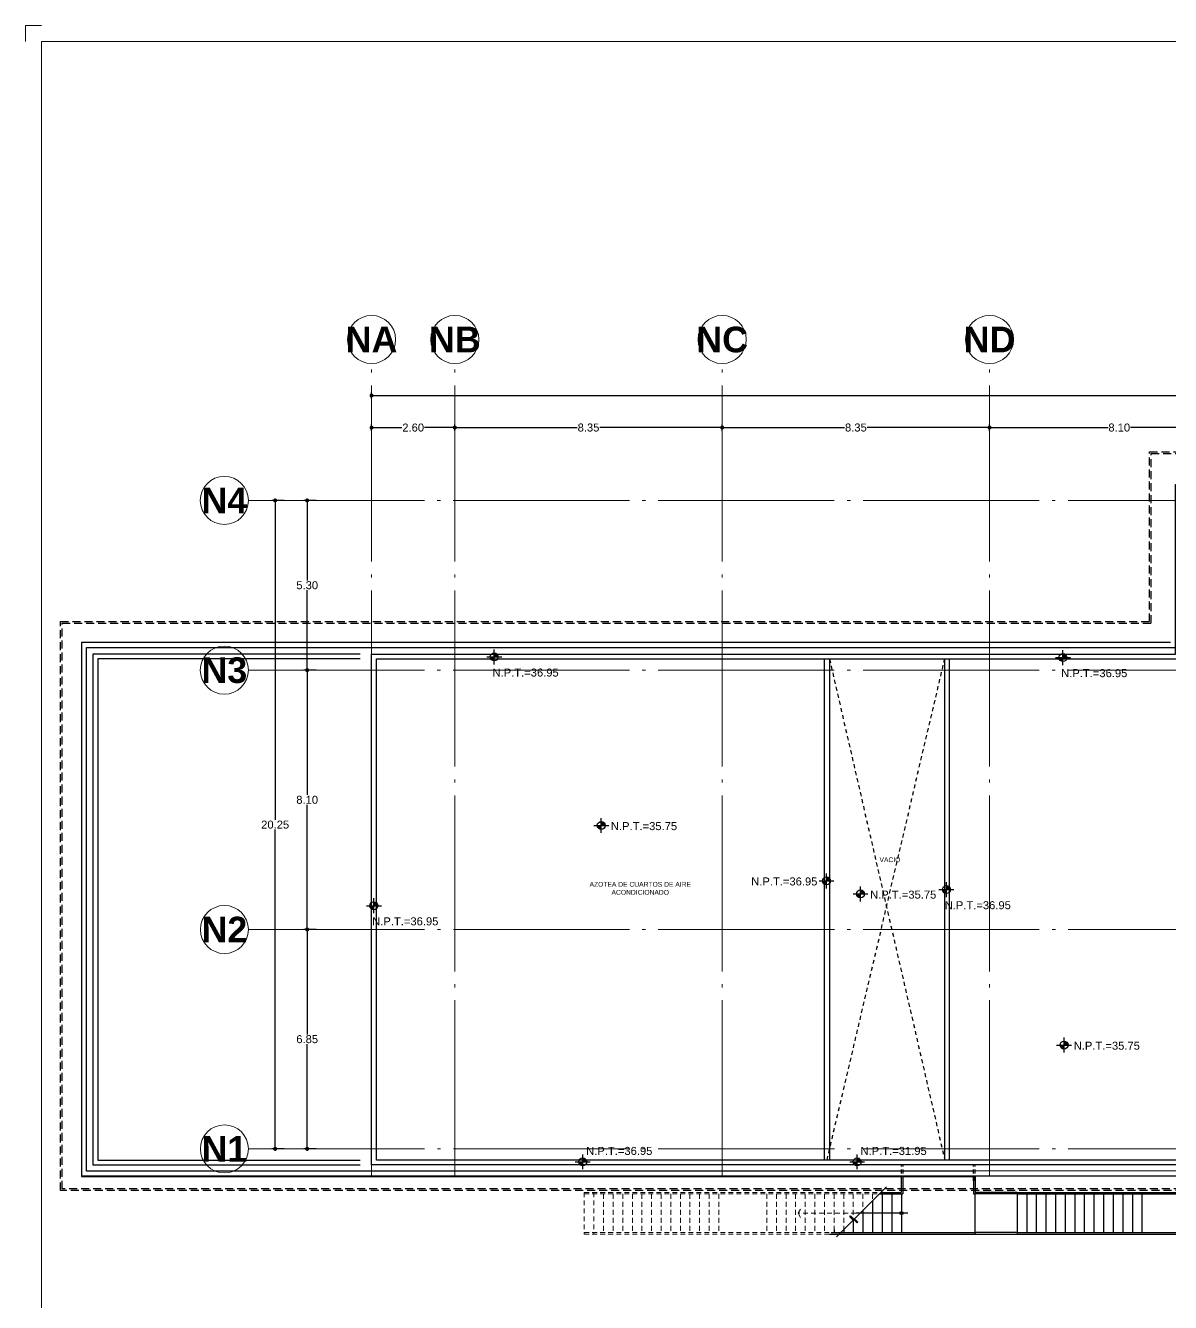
# Model space of a CAD drawing. Header units: metres. Extents: x -22 to 564, y 0 to 143.
# Drawn here: x 474.3 to 510.05, y 29.23 to 69.1 of the extents above; entities that cross this region are included whole.
import ezdxf
from ezdxf.enums import TextEntityAlignment as Align

# ---------------------------------------------------------------- set-up
doc = ezdxf.new("R2010")
doc.units = ezdxf.units.M
for name, pattern in [('A-01 CONJUNTO$0$A-04 PRIMER NIVEL$0$PRIMER NIVEL$0$HIDDEN2', [0.1875, 0.125, -0.0625]), ('EJES630', [6.3, 5.5, -0.4, 0, -0.4]), ('XREF AZ NEURO-ONCOLOGIA$0$CONTINU', [0]), ('XREF AZ NEURO-ONCOLOGIA$0$DASHED2', [0.375, 0.25, -0.125]), ('XREF AZ NEURO-ONCOLOGIA$0$HIDDE150', [0.24, 0.15, -0.09])]:
    doc.linetypes.add(name, pattern=pattern)
for name, color, linetype in [('AZOTEA', 3, 'Continuous'), ('COTAS EJES', 8, 'Continuous'), ('EJES BOLAS', 11, 'Continuous'), ('EJES TEXTOS', 3, 'Continuous'), ('ELEVADOR Y ESC', 8, 'Continuous'), ('NIVELES', 9, 'Continuous'), ('TEXTO', 7, 'Continuous'), ('XREF AZ NEURO-ONCOLOGIA$0$CANCELES', 1, 'Continuous'), ('XREF AZ NEURO-ONCOLOGIA$0$ELEVADOR Y ESC', 8, 'Continuous'), ('XREF AZ NEURO-ONCOLOGIA$0$LAMINA MULTIPERFORADA', 9, 'Continuous'), ('XREF AZ NEURO-ONCOLOGIA$0$MUROS', 3, 'Continuous'), ('XREF AZ NEURO-ONCOLOGIA$0$NOVIDESA', 11, 'Continuous'), ('XREF AZ NEURO-ONCOLOGIA$0$PROYECCIÓN', 252, 'XREF AZ NEURO-ONCOLOGIA$0$HIDDE150'), ('XREF AZ NEURO-ONCOLOGIA$0$SIMBOLO CORTE', 4, 'Continuous'), ('XREF AZ NEURO-ONCOLOGIA$0$ZONIFICACION', 11, 'Continuous')]:
    doc.layers.add(name, color=color, linetype=linetype)
for name, color, linetype, lineweight in [('EJES', 11, 'EJES630', 0), ('XREF AZ NEURO-ONCOLOGIA$0$MUROS DE TABLAROCA', 150, 'Continuous', 13), ('XREF PIE 1.100$0$G-ANNO-TTLB', 7, 'Continuous', 9)]:
    doc.layers.add(name, color=color, linetype=linetype, lineweight=lineweight)
doc.styles.add('100 LOCALES 25', font='arial.ttf', dxfattribs={"height": 0.25})
doc.styles.add('COTAS', font='arial.ttf')
doc.styles.add('EJES', font='arialbd.ttf', dxfattribs={"height": 0.8})
doc.styles.add('NIVELES', font='arial.ttf', dxfattribs={"height": 0.25})
doc.dimstyles.new('100 EJES', dxfattribs={"dimtxt": 0.25, "dimasz": 0.125, "dimexe": 0.1, "dimexo": 0.1, "dimgap": 0.025, "dimtad": 0, "dimtih": 1, "dimtoh": 1, "dimzin": 1, "dimdsep": 46, "dimtxsty": 'COTAS', "dimblk": 'DOT', "dimcen": 0.1, "dimclrd": 256, "dimclre": 256, "dimclrt": 7, "dimadec": 0, "dimazin": 1, "dimtfac": 1, "dimtofl": 0, "dimtmove": 2, "dimatfit": 3, "dimfxl": 1, "dimtolj": 1, "dimtzin": 1, "dimlwd": 25, "dimlwe": -1, "dimarcsym": 0})

# ---------------------------------------------------------------- blocks, each defined once
blk = doc.blocks.new('XREF PIE 1.100$0$ZUM-TB-XX-PP_PIE DE PLANO - ZUM_TB_PP_XX__PIE DE PLANO 90x60cm-1443826-PLANTA BAJA GENERAL')
at = {"layer": 'XREF PIE 1.100$0$G-ANNO-TTLB'}
for p, q in [((-0.4682, 0.6), (-0.4632, 0.6)), ((-0.4682, 0.595), (-0.4682, 0.6))]:
    blk.add_line(p, q, dxfattribs=at)
at = {"layer": 'XREF PIE 1.100$0$G-ANNO-TTLB', "lineweight": 20}
for p in [(0.3018, 0.595), (-0.4632, 0.005)]:
    blk.add_line(p, (-0.4632, 0.595), dxfattribs=at)
blk = doc.blocks.new('EJE')
at = {"linetype": 'Continuous', "lineweight": 5}
blk.add_circle((0, 0), 0.75, dxfattribs=at)
at = {"layer": 'EJES TEXTOS', "style": 'EJES'}
blk.add_attdef('EJE', text='', height=0.8, dxfattribs=at).set_placement((0, 0), align=Align.MIDDLE_CENTER)
blk = doc.blocks.new('_DOT')
at = {"color": 0, "linetype": 'ByBlock', "lineweight": -2}
blk.add_line((-0.5, 0), (-1, 0), dxfattribs=at)
at = {"color": 0, "linetype": 'ByBlock', "lineweight": -2, "const_width": 0.5}
blk.add_lwpolyline([(-0.25, 0, 1), (0.25, 0, 1)], format="xyb", close=True, dxfattribs=at)
blk = doc.blocks.new('*D129')
at = {"layer": 'COTAS EJES', "transparency": 16777216}
for p, q in [((496.055, 56.451), (496.055, 56.648)), ((504.405, 56.451), (504.405, 56.648))]:
    blk.add_line(p, q, dxfattribs=at)
at = {"layer": 'COTAS EJES', "lineweight": 25, "transparency": 16777216}
for p, q in [((496.18, 56.548), (499.879, 56.548)), ((504.28, 56.548), (500.58, 56.548))]:
    blk.add_line(p, q, dxfattribs=at)
at = {"layer": 'COTAS EJES', "lineweight": 25, "transparency": 16777216, "xscale": 0.125, "yscale": 0.125, "zscale": 0.125, "rotation": 180}
blk.add_blockref('_DOT', (496.055, 56.548), dxfattribs=at)
at = {"layer": 'COTAS EJES', "lineweight": 25, "transparency": 16777216, "xscale": 0.125, "yscale": 0.125, "zscale": 0.125}
blk.add_blockref('_DOT', (504.405, 56.548), dxfattribs=at)
at = {"layer": 'COTAS EJES', "color": 7, "transparency": 16777216, "insert": (500.23, 56.548), "char_height": 0.25, "attachment_point": 5, "style": 'COTAS'}
blk.add_mtext('\\A1;8.35', dxfattribs=at)
blk = doc.blocks.new('*D130')
at = {"layer": 'COTAS EJES', "transparency": 16777216}
for p, q in [((504.405, 56.451), (504.405, 56.648)), ((512.505, 56.451), (512.505, 56.648))]:
    blk.add_line(p, q, dxfattribs=at)
at = {"layer": 'COTAS EJES', "lineweight": 25, "transparency": 16777216}
for p, q in [((504.53, 56.548), (508.105, 56.548)), ((512.38, 56.548), (508.804, 56.548))]:
    blk.add_line(p, q, dxfattribs=at)
at = {"layer": 'COTAS EJES', "lineweight": 25, "transparency": 16777216, "xscale": 0.125, "yscale": 0.125, "zscale": 0.125, "rotation": 180}
blk.add_blockref('_DOT', (504.405, 56.548), dxfattribs=at)
at = {"layer": 'COTAS EJES', "lineweight": 25, "transparency": 16777216, "xscale": 0.125, "yscale": 0.125, "zscale": 0.125}
blk.add_blockref('_DOT', (512.505, 56.548), dxfattribs=at)
at = {"layer": 'COTAS EJES', "color": 7, "transparency": 16777216, "insert": (508.455, 56.548), "char_height": 0.25, "attachment_point": 5, "style": 'COTAS'}
blk.add_mtext('\\A1;8.10', dxfattribs=at)
blk = doc.blocks.new('*D133')
at = {"layer": 'COTAS EJES', "transparency": 16777216}
for p, q in [((487.705, 56.451), (487.705, 56.648)), ((496.055, 56.451), (496.055, 56.648))]:
    blk.add_line(p, q, dxfattribs=at)
at = {"layer": 'COTAS EJES', "lineweight": 25, "transparency": 16777216}
for p, q in [((487.83, 56.548), (491.529, 56.548)), ((495.93, 56.548), (492.23, 56.548))]:
    blk.add_line(p, q, dxfattribs=at)
at = {"layer": 'COTAS EJES', "lineweight": 25, "transparency": 16777216, "xscale": 0.125, "yscale": 0.125, "zscale": 0.125, "rotation": 180}
blk.add_blockref('_DOT', (487.705, 56.548), dxfattribs=at)
at = {"layer": 'COTAS EJES', "lineweight": 25, "transparency": 16777216, "xscale": 0.125, "yscale": 0.125, "zscale": 0.125}
blk.add_blockref('_DOT', (496.055, 56.548), dxfattribs=at)
at = {"layer": 'COTAS EJES', "color": 7, "transparency": 16777216, "insert": (491.88, 56.548), "char_height": 0.25, "attachment_point": 5, "style": 'COTAS'}
blk.add_mtext('\\A1;8.35', dxfattribs=at)
blk = doc.blocks.new('*D136')
at = {"layer": 'COTAS EJES', "transparency": 16777216}
for p, q in [((485.104, 56.449), (485.104, 56.646)), ((487.705, 56.449), (487.705, 56.646))]:
    blk.add_line(p, q, dxfattribs=at)
at = {"layer": 'COTAS EJES', "lineweight": 25, "transparency": 16777216}
for p, q in [((485.229, 56.546), (486.053, 56.546)), ((487.58, 56.546), (486.756, 56.546))]:
    blk.add_line(p, q, dxfattribs=at)
at = {"layer": 'COTAS EJES', "lineweight": 25, "transparency": 16777216, "xscale": 0.125, "yscale": 0.125, "zscale": 0.125, "rotation": 180}
blk.add_blockref('_DOT', (485.104, 56.546), dxfattribs=at)
at = {"layer": 'COTAS EJES', "lineweight": 25, "transparency": 16777216, "xscale": 0.125, "yscale": 0.125, "zscale": 0.125}
blk.add_blockref('_DOT', (487.705, 56.546), dxfattribs=at)
at = {"layer": 'COTAS EJES', "color": 7, "transparency": 16777216, "insert": (486.404, 56.546), "char_height": 0.25, "attachment_point": 5, "style": 'COTAS'}
blk.add_mtext('\\A1;2.60', dxfattribs=at)
blk = doc.blocks.new('*D137')
at = {"layer": 'COTAS EJES', "transparency": 16777216}
for p, q in [((485.104, 57.451), (485.104, 57.648)), ((537.825, 57.417), (537.825, 57.648))]:
    blk.add_line(p, q, dxfattribs=at)
at = {"layer": 'COTAS EJES', "lineweight": 25, "transparency": 16777216}
for p, q in [((485.229, 57.548), (511.019, 57.548)), ((537.7, 57.548), (511.91, 57.548))]:
    blk.add_line(p, q, dxfattribs=at)
at = {"layer": 'COTAS EJES', "lineweight": 25, "transparency": 16777216, "xscale": 0.125, "yscale": 0.125, "zscale": 0.125, "rotation": 180}
blk.add_blockref('_DOT', (485.104, 57.548), dxfattribs=at)
at = {"layer": 'COTAS EJES', "lineweight": 25, "transparency": 16777216, "xscale": 0.125, "yscale": 0.125, "zscale": 0.125}
blk.add_blockref('_DOT', (537.825, 57.548), dxfattribs=at)
at = {"layer": 'COTAS EJES', "color": 7, "transparency": 16777216, "insert": (511.465, 57.548), "char_height": 0.25, "attachment_point": 5, "style": 'COTAS'}
blk.add_mtext('\\A1;52.72', dxfattribs=at)
blk = doc.blocks.new('*D125')
at = {"layer": 'COTAS EJES', "transparency": 16777216}
for p, q in [((483.376, 54.273), (482.994, 54.273)), ((483.376, 48.973), (482.994, 48.973))]:
    blk.add_line(p, q, dxfattribs=at)
at = {"layer": 'COTAS EJES', "lineweight": 25, "transparency": 16777216}
for p, q in [((483.094, 54.148), (483.094, 51.776)), ((483.094, 49.098), (483.094, 51.47))]:
    blk.add_line(p, q, dxfattribs=at)
at = {"layer": 'COTAS EJES', "lineweight": 25, "transparency": 16777216, "xscale": 0.125, "yscale": 0.125, "zscale": 0.125}
for p, rotation in [((483.094, 54.273), 90), ((483.094, 48.973), 270)]:
    blk.add_blockref('_DOT', p, dxfattribs=dict(at, rotation=rotation))
at = {"layer": 'COTAS EJES', "color": 7, "transparency": 16777216, "insert": (483.094, 51.623), "char_height": 0.25, "attachment_point": 5, "style": 'COTAS'}
blk.add_mtext('\\A1;5.30', dxfattribs=at)
blk = doc.blocks.new('*D126')
at = {"layer": 'COTAS EJES', "transparency": 16777216}
for p, q in [((483.36, 48.973), (482.994, 48.973)), ((483.376, 40.873), (482.994, 40.873))]:
    blk.add_line(p, q, dxfattribs=at)
at = {"layer": 'COTAS EJES', "lineweight": 25, "transparency": 16777216}
for p, q in [((483.094, 48.848), (483.094, 45.075)), ((483.094, 40.998), (483.094, 44.77))]:
    blk.add_line(p, q, dxfattribs=at)
at = {"layer": 'COTAS EJES', "lineweight": 25, "transparency": 16777216, "xscale": 0.125, "yscale": 0.125, "zscale": 0.125}
for p, rotation in [((483.094, 48.973), 90), ((483.094, 40.873), 270)]:
    blk.add_blockref('_DOT', p, dxfattribs=dict(at, rotation=rotation))
at = {"layer": 'COTAS EJES', "color": 7, "transparency": 16777216, "insert": (483.094, 44.923), "char_height": 0.25, "attachment_point": 5, "style": 'COTAS'}
blk.add_mtext('\\A1;8.10', dxfattribs=at)
blk = doc.blocks.new('*D127')
at = {"layer": 'COTAS EJES', "transparency": 16777216}
for p, q in [((483.376, 40.873), (482.994, 40.873)), ((483.376, 34.023), (482.994, 34.023))]:
    blk.add_line(p, q, dxfattribs=at)
at = {"layer": 'COTAS EJES', "lineweight": 25, "transparency": 16777216}
for p, q in [((483.094, 40.748), (483.094, 37.6)), ((483.094, 34.148), (483.094, 37.295))]:
    blk.add_line(p, q, dxfattribs=at)
at = {"layer": 'COTAS EJES', "lineweight": 25, "transparency": 16777216, "xscale": 0.125, "yscale": 0.125, "zscale": 0.125}
for p, rotation in [((483.094, 40.873), 90), ((483.094, 34.023), 270)]:
    blk.add_blockref('_DOT', p, dxfattribs=dict(at, rotation=rotation))
at = {"layer": 'COTAS EJES', "color": 7, "transparency": 16777216, "insert": (483.094, 37.448), "char_height": 0.25, "attachment_point": 5, "style": 'COTAS'}
blk.add_mtext('\\A1;6.85', dxfattribs=at)
blk = doc.blocks.new('*D128')
at = {"layer": 'COTAS EJES', "transparency": 16777216}
for p, q in [((482.376, 54.273), (481.994, 54.273)), ((482.376, 34.023), (481.994, 34.023))]:
    blk.add_line(p, q, dxfattribs=at)
at = {"layer": 'COTAS EJES', "lineweight": 25, "transparency": 16777216}
for p, q in [((482.094, 54.148), (482.094, 44.3)), ((482.094, 34.148), (482.094, 43.995))]:
    blk.add_line(p, q, dxfattribs=at)
at = {"layer": 'COTAS EJES', "lineweight": 25, "transparency": 16777216, "xscale": 0.125, "yscale": 0.125, "zscale": 0.125}
for p, rotation in [((482.094, 54.273), 90), ((482.094, 34.023), 270)]:
    blk.add_blockref('_DOT', p, dxfattribs=dict(at, rotation=rotation))
at = {"layer": 'COTAS EJES', "color": 7, "transparency": 16777216, "insert": (482.094, 44.148), "char_height": 0.25, "attachment_point": 5, "style": 'COTAS'}
blk.add_mtext('\\A1;20.25', dxfattribs=at)
blk = doc.blocks.new('XREF AZ NEURO-ONCOLOGIA$0$A$C1a09e307')
at = {"layer": 'XREF AZ NEURO-ONCOLOGIA$0$ELEVADOR Y ESC'}
for p, q in [((-23.61, 12.595, 0), (-23.61, 8.05, 0)), ((-23.56, 12.545, 0), (-23.56, 8.05, 0)), ((-23.47, 12.455, 0), (-23.56, 12.455, 0)), ((-23.47, 12.155, 0), (-23.56, 12.155, 0)), ((-23.125, 11.855, 0), (-23.56, 11.855, 0)), ((-22.96, 10.156, 0), (-22.96, 11.77, 0)), ((-22.87, 11.555, 0), (-23.56, 11.555, 0)), ((-22.565, 11.25, 0), (-23.56, 11.25, 0)), ((-22.36, 10.95, 0), (-23.56, 10.95, 0)), ((-22.36, 11.045, 0), (-22.36, 10.308, 0)), ((-22.31, 10.995, 0), (-22.31, 10.358, 0)), ((-22.36, 10.65, 0), (-23.56, 10.65, 0)), ((-22.36, 10.35, 0), (-23.56, 10.35, 0)), ((-21.81, 10.308, 0), (-22.36, 10.308, 0)), ((-21.81, 10.358, 0), (-22.31, 10.358, 0)), ((-23.56, 8.05, 0), (-23.61, 8.05, 0)), ((-21.81, 8.1, 0), (-22.36, 8.1, 0)), ((-22.36, 8.1, 0), (-22.36, 8.05, 0)), ((-21.81, 8.05, 0), (-22.36, 8.05, 0))]:
    blk.add_line(p, q, dxfattribs=at)
blk.add_circle((-22.96, 10.35, 0), 0.0484, dxfattribs=at)
at = {"layer": 'XREF AZ NEURO-ONCOLOGIA$0$PROYECCIÓN', "color": 8, "lineweight": 0}
for p, q in [((-23.61, 20.255, 0), (-23.61, 12.595, 0)), ((-22.31, 20.255, 0), (-23.61, 20.255, 0)), ((-22.31, 19.955, 0), (-23.61, 19.955, 0)), ((-23.56, 20.255, 0), (-23.56, 12.545, 0)), ((-22.36, 20.255, 0), (-22.36, 11.045, 0)), ((-22.31, 20.255, 0), (-22.31, 10.995, 0)), ((-22.36, 19.655, 0), (-23.56, 19.655, 0)), ((-22.36, 19.355, 0), (-23.56, 19.355, 0)), ((-22.36, 19.055, 0), (-23.56, 19.055, 0)), ((-22.36, 18.755, 0), (-23.56, 18.755, 0)), ((-22.36, 18.455, 0), (-23.56, 18.455, 0)), ((-22.36, 18.155, 0), (-23.56, 18.155, 0)), ((-22.36, 17.855, 0), (-23.56, 17.855, 0)), ((-22.36, 17.555, 0), (-23.56, 17.555, 0)), ((-22.36, 17.255, 0), (-23.56, 17.255, 0)), ((-22.36, 16.955, 0), (-23.56, 16.955, 0)), ((-22.36, 16.655, 0), (-23.56, 16.655, 0)), ((-22.36, 16.355, 0), (-23.56, 16.355, 0)), ((-22.36, 16.055, 0), (-23.56, 16.055, 0)), ((-22.36, 14.555, 0), (-23.56, 14.555, 0)), ((-22.36, 14.255, 0), (-23.56, 14.255, 0)), ((-22.36, 13.955, 0), (-23.56, 13.955, 0)), ((-22.36, 13.655, 0), (-23.56, 13.655, 0)), ((-22.96, 13.579, 0), (-23.176, 13.454, 0)), ((-22.96, 11.77, 0), (-22.96, 13.579, 0)), ((-22.96, 13.579, 0), (-22.744, 13.454, 0)), ((-22.36, 13.355, 0), (-23.56, 13.355, 0)), ((-22.36, 13.055, 0), (-23.556, 13.055, 0)), ((-22.36, 12.755, 0), (-23.56, 12.755, 0)), ((-22.36, 12.455, 0), (-23.47, 12.455, 0)), ((-22.36, 12.155, 0), (-23.47, 12.155, 0)), ((-22.36, 11.855, 0), (-23.125, 11.855, 0)), ((-22.36, 11.555, 0), (-22.87, 11.555, 0)), ((-22.36, 11.25, 0), (-22.565, 11.25, 0))]:
    blk.add_line(p, q, dxfattribs=at)
at = {"layer": 'XREF AZ NEURO-ONCOLOGIA$0$SIMBOLO CORTE', "color": 8, "elevation": 0}
blk.add_lwpolyline([(-23.695, 12.38), (-23.175, 11.86), (-23.069, 11.966), (-23.047, 11.945), (-23.259, 11.733), (-23.238, 11.711), (-23.132, 11.818), (-22.132, 10.817)], dxfattribs=at)
blk = doc.blocks.new('XREF AZ NEURO-ONCOLOGIA$0$A$C55e99183')
at = {"layer": 'XREF AZ NEURO-ONCOLOGIA$0$ELEVADOR Y ESC'}
for p, q in [((-23.61, 8.05, 0), (-23.61, 6.74, 0)), ((-23.56, 6.74, 0), (-23.56, 8.05, 0)), ((-23.56, 8.05, 0), (-22.36, 8.05, 0)), ((-22.36, 6.74, 0), (-22.36, 8.05, 0)), ((-22.31, 6.74, 0), (-22.31, 8.05, 0)), ((-23.61, 6.74, 0), (-23.61, -4.41, 0)), ((-22.31, 6.74, 0), (-23.61, 6.74, 0)), ((-23.56, 6.74, 0), (-23.56, -4.41, 0)), ((-22.36, 6.44, 0), (-23.56, 6.44, 0)), ((-22.36, 6.74, 0), (-22.36, -2.56, 0)), ((-22.31, 6.74, 0), (-22.31, -2.51, 0)), ((-22.36, 6.14, 0), (-23.56, 6.14, 0)), ((-22.36, 5.84, 0), (-23.56, 5.84, 0)), ((-22.36, 5.54, 0), (-23.56, 5.54, 0)), ((-22.36, 5.24, 0), (-23.56, 5.24, 0)), ((-22.36, 4.94, 0), (-23.56, 4.94, 0)), ((-22.36, 4.64, 0), (-23.56, 4.64, 0)), ((-22.36, 4.34, 0), (-23.56, 4.34, 0)), ((-22.36, 4.04, 0), (-23.56, 4.04, 0)), ((-22.36, 3.74, 0), (-23.56, 3.74, 0)), ((-22.36, 3.44, 0), (-23.56, 3.44, 0)), ((-22.36, 3.14, 0), (-23.56, 3.14, 0)), ((-22.36, 2.84, 0), (-23.56, 2.84, 0)), ((-22.36, 1.34, 0), (-23.56, 1.34, 0)), ((-22.36, 1.04, 0), (-23.56, 1.04, 0)), ((-22.36, 0.74, 0), (-23.56, 0.74, 0)), ((-22.36, 0.44, 0), (-23.56, 0.44, 0)), ((-22.935, 0.669, 0), (-23.151, 0.544, 0)), ((-22.935, -2.754, 0), (-22.935, 0.669, 0)), ((-22.935, 0.669, 0), (-22.719, 0.544, 0)), ((-22.36, 0.14, 0), (-23.56, 0.14, 0)), ((-22.36, -0.16, 0), (-23.56, -0.16, 0)), ((-22.36, -0.46, 0), (-23.56, -0.46, 0)), ((-22.36, -0.76, 0), (-23.56, -0.76, 0)), ((-22.36, -1.06, 0), (-23.56, -1.06, 0)), ((-22.36, -1.36, 0), (-23.56, -1.36, 0)), ((-22.36, -1.66, 0), (-23.56, -1.66, 0)), ((-22.36, -1.96, 0), (-23.56, -1.96, 0)), ((-22.36, -2.26, 0), (-23.56, -2.26, 0)), ((-22.31, -2.56, 0), (-23.56, -2.56, 0)), ((-21.807, -2.51, 0), (-22.31, -2.51, 0)), ((-21.807, -2.56, 0), (-22.31, -2.56, 0)), ((-21.81, -4.36, 0), (-22.36, -4.36, 0)), ((-22.36, -4.36, 0), (-22.36, -4.41, 0)), ((-23.56, -4.41, 0), (-23.61, -4.41, 0)), ((-22.36, -4.41, 0), (-23.56, -4.41, 0)), ((-21.81, -4.41, 0), (-22.36, -4.41, 0))]:
    blk.add_line(p, q, dxfattribs=at)
blk.add_circle((-22.935, -2.56, 0), 0.0484, dxfattribs=at)
at = {"layer": 'XREF AZ NEURO-ONCOLOGIA$0$MUROS DE TABLAROCA'}
blk.add_blockref('XREF AZ NEURO-ONCOLOGIA$0$A$C1a09e307', (0, 0), dxfattribs=at)
blk = doc.blocks.new('XREF AZ NEURO-ONCOLOGIA$0$A$C8dccb668')
at = {"layer": 'XREF AZ NEURO-ONCOLOGIA$0$ELEVADOR Y ESC', "linetype": 'XREF AZ NEURO-ONCOLOGIA$0$CONTINU'}
for p, q in [((-23.61, -6.34, 0), (-23.61, -4.41, 0)), ((-23.56, -6.34, 0), (-23.56, -4.41, 0)), ((-22.36, -6.34, 0), (-22.36, -4.41, 0)), ((-22.31, -6.34, 0), (-22.31, -4.41, 0)), ((-23.61, -6.34, 0), (-23.61, -17.49, 0)), ((-23.61, -6.34, 0), (-23.56, -6.34, 0)), ((-22.31, -6.34, 0), (-23.56, -6.34, 0)), ((-23.56, -6.34, 0), (-23.56, -17.49, 0)), ((-22.36, -6.34, 0), (-22.36, -15.64, 0)), ((-22.31, -6.34, 0), (-22.31, -15.59, 0)), ((-22.36, -6.64, 0), (-23.56, -6.64, 0)), ((-22.36, -6.94, 0), (-23.56, -6.94, 0)), ((-22.36, -7.24, 0), (-23.56, -7.24, 0)), ((-22.36, -7.54, 0), (-23.56, -7.54, 0)), ((-22.36, -7.84, 0), (-23.56, -7.84, 0)), ((-22.36, -8.14, 0), (-23.56, -8.14, 0)), ((-22.36, -8.44, 0), (-23.56, -8.44, 0)), ((-22.36, -8.74, 0), (-23.56, -8.74, 0)), ((-22.36, -9.04, 0), (-23.56, -9.04, 0)), ((-22.36, -9.34, 0), (-23.56, -9.34, 0)), ((-22.36, -9.64, 0), (-23.56, -9.64, 0)), ((-22.36, -9.94, 0), (-23.56, -9.94, 0)), ((-22.36, -10.24, 0), (-23.56, -10.24, 0)), ((-22.36, -11.74, 0), (-23.56, -11.74, 0)), ((-22.36, -12.04, 0), (-23.56, -12.04, 0)), ((-22.36, -12.34, 0), (-23.56, -12.34, 0)), ((-22.36, -12.64, 0), (-23.56, -12.64, 0)), ((-22.935, -12.411, 0), (-23.151, -12.536, 0)), ((-22.935, -15.834, 0), (-22.935, -12.411, 0)), ((-22.935, -12.411, 0), (-22.719, -12.536, 0)), ((-22.36, -12.94, 0), (-23.56, -12.94, 0)), ((-22.36, -13.24, 0), (-23.56, -13.24, 0)), ((-22.36, -13.54, 0), (-23.56, -13.54, 0)), ((-22.36, -13.84, 0), (-23.56, -13.84, 0)), ((-22.36, -14.14, 0), (-23.56, -14.14, 0)), ((-22.36, -14.44, 0), (-23.56, -14.44, 0)), ((-22.36, -14.74, 0), (-23.56, -14.74, 0)), ((-22.36, -15.04, 0), (-23.56, -15.04, 0)), ((-22.36, -15.34, 0), (-23.56, -15.34, 0)), ((-22.31, -15.64, 0), (-23.56, -15.64, 0)), ((-22.31, -15.59, 0), (-21.81, -15.59, 0)), ((-22.31, -15.64, 0), (-21.81, -15.64, 0)), ((-23.56, -17.49, 0), (-23.61, -17.49, 0)), ((-21.81, -17.44, 0), (-22.36, -17.44, 0)), ((-22.36, -17.44, 0), (-22.36, -17.49, 0)), ((-21.81, -17.49, 0), (-22.36, -17.49, 0))]:
    blk.add_line(p, q, dxfattribs=at)
blk.add_circle((-22.935, -15.64, 0), 0.0484, dxfattribs=at)
at = {"layer": 'XREF AZ NEURO-ONCOLOGIA$0$CANCELES'}
blk.add_blockref('XREF AZ NEURO-ONCOLOGIA$0$A$C55e99183', (0, 0), dxfattribs=at)
blk = doc.blocks.new('XREF AZ NEURO-ONCOLOGIA$0$A$C8d23dc27')
at = {"layer": 'XREF AZ NEURO-ONCOLOGIA$0$ELEVADOR Y ESC'}
for p, q in [((-23.77, 8.91, 0), (-23.77, 9.19, 0)), ((-23.72, 8.91, 0), (-23.72, 9.19, 0)), ((-22.52, 8.91, 0), (-22.52, 9.19, 0)), ((-22.47, 8.91, 0), (-22.47, 9.19, 0))]:
    blk.add_line(p, q, dxfattribs=at)
at = {"layer": 'XREF AZ NEURO-ONCOLOGIA$0$ELEVADOR Y ESC', "linetype": 'XREF AZ NEURO-ONCOLOGIA$0$CONTINU'}
for p, q in [((-23.77, 8.91, 0), (-23.77, 1.36, 0)), ((-23.72, 8.91, 0), (-23.77, 8.91, 0)), ((-23.72, 8.91, 0), (-23.72, 1.36, 0)), ((-22.52, 8.91, 0), (-23.72, 8.91, 0)), ((-22.52, 8.91, 0), (-22.52, 2.61, 0)), ((-22.52, 8.91, 0), (-22.47, 8.91, 0)), ((-22.47, 8.91, 0), (-22.47, 2.66, 0)), ((-22.52, 8.61, 0), (-23.72, 8.61, 0)), ((-22.52, 8.31, 0), (-23.72, 8.31, 0)), ((-22.52, 8.01, 0), (-23.72, 8.01, 0)), ((-22.52, 7.71, 0), (-23.72, 7.71, 0)), ((-22.52, 7.41, 0), (-23.72, 7.41, 0)), ((-22.52, 7.11, 0), (-23.72, 7.11, 0)), ((-22.52, 6.81, 0), (-23.72, 6.81, 0)), ((-22.52, 6.51, 0), (-23.72, 6.51, 0)), ((-22.52, 6.21, 0), (-23.72, 6.21, 0)), ((-22.52, 5.91, 0), (-23.72, 5.91, 0)), ((-22.52, 5.61, 0), (-23.72, 5.61, 0)), ((-23.12, 5.839, 0), (-23.336, 5.714, 0)), ((-23.12, 2.416, 0), (-23.12, 5.839, 0)), ((-23.12, 5.839, 0), (-22.904, 5.714, 0)), ((-22.52, 5.31, 0), (-23.72, 5.31, 0)), ((-22.52, 5.01, 0), (-23.72, 5.01, 0)), ((-22.52, 4.71, 0), (-23.72, 4.71, 0)), ((-22.52, 4.41, 0), (-23.72, 4.41, 0)), ((-22.52, 4.11, 0), (-23.72, 4.11, 0)), ((-22.52, 3.81, 0), (-23.72, 3.81, 0)), ((-22.52, 3.51, 0), (-23.72, 3.51, 0)), ((-22.52, 3.21, 0), (-23.72, 3.21, 0)), ((-22.52, 2.91, 0), (-23.72, 2.91, 0)), ((-22.52, 2.61, 0), (-23.72, 2.61, 0)), ((-22.52, 2.61, 0), (-21.97, 2.61, 0)), ((-22.47, 2.66, 0), (-21.97, 2.66, 0)), ((-21.97, 1.36, 0), (-23.77, 1.36, 0)), ((-21.97, 1.41, 0), (-23.72, 1.41, 0))]:
    blk.add_line(p, q, dxfattribs=at)
blk.add_circle((-23.12, 2.61, 0), 0.0484, dxfattribs=at)
at = {"layer": 'XREF AZ NEURO-ONCOLOGIA$0$MUROS DE TABLAROCA'}
blk.add_blockref('XREF AZ NEURO-ONCOLOGIA$0$A$C8dccb668', (-0.16, 26.68, 0), dxfattribs=at)
blk = doc.blocks.new('XREF AZ NEURO-ONCOLOGIA')
at = {"layer": 'XREF AZ NEURO-ONCOLOGIA$0$LAMINA MULTIPERFORADA', "linetype": 'XREF AZ NEURO-ONCOLOGIA$0$DASHED2', "elevation": 0}
for points in [[(-0.751, 62.968), (17.014, 62.968), (17.014, 28.958), (22.312, 28.958), (22.312, -0.972), (-0.751, -0.972)], [(-0.701, 62.918), (16.964, 62.918), (16.964, 28.908), (22.262, 28.908), (22.262, -0.922), (-0.701, -0.922)]]:
    blk.add_lwpolyline(points, close=True, dxfattribs=at)
at = {"layer": 'XREF AZ NEURO-ONCOLOGIA$0$MUROS'}
for p, q in [((0.202, 35.358, 0), (15.852, 35.358, 0)), ((0.202, 35.208, 0), (15.852, 35.208, 0))]:
    blk.add_line(p, q, dxfattribs=at)
at = {"layer": 'XREF AZ NEURO-ONCOLOGIA$0$MUROS', "elevation": 0}
blk.add_lwpolyline([(0.052, 53.258), (16.002, 53.258), (16.002, 28.148), (21.302, 28.148), (21.302, 0.038), (0.052, 0.038), (0.052, 53.258)], dxfattribs=at)
for points in [[(0.202, 53.108), (15.852, 53.108), (15.852, 27.998), (21.152, 27.998), (21.152, 0.188), (0.202, 0.188)], [(0.202, 39.108), (15.852, 39.108), (15.852, 38.958), (0.202, 38.958)]]:
    blk.add_lwpolyline(points, close=True, dxfattribs=at)
at = {"layer": 'XREF AZ NEURO-ONCOLOGIA$0$NOVIDESA', "elevation": 0}
for points in [[(16.362, 28.308), (16.362, 62.318), (-0.308, 62.318), (-0.308, 34.458)], [(18.765, -0.322), (-0.301, -0.322), (-0.301, 62.318)], [(18.765, -0.162), (-0.148, -0.162), (-0.131, 62.158)], [(-0.148, 34.458), (-0.148, 62.158), (16.202, 62.158), (16.202, 28.148)]]:
    blk.add_lwpolyline(points, dxfattribs=at)
at = {"layer": 'XREF AZ NEURO-ONCOLOGIA$0$ZONIFICACION', "color": 252, "elevation": 0}
for points in [[(16.002, 53.618), (16.002, 61.958), (0.052, 61.958), (0.052, 53.618)], [(15.852, 53.618), (15.852, 61.808), (0.202, 61.808), (0.202, 53.618)]]:
    blk.add_lwpolyline(points, dxfattribs=at)
blk.add_blockref('XREF AZ NEURO-ONCOLOGIA$0$A$C8d23dc27', (21.662, -0.322, 0))
blk = doc.blocks.new('NPT')
h = blk.add_hatch(color=256)
h.paths.add_polyline_path([(0, 0.124), (0, 0), (0.124, 0, 0.414214)])
h.paths.add_polyline_path([(0, 0), (-0.124, 0, 0.414214), (0, -0.124)])
for p, q in [((-0.233, 0), (0.233, 0)), ((0, -0.233), (0, 0.233))]:
    blk.add_line(p, q)
blk.add_circle((0, 0), 0.124)
at = {"style": 'NIVELES'}
for p in [(0.278, 0.028), (0.278, -0.288)]:
    blk.add_attdef('NIVEL', p, '', height=0.25, dxfattribs=at)

msp = doc.modelspace()

# ---------------------------------------------------------------- block references
at = {"rotation": 90}
msp.add_blockref('XREF AZ NEURO-ONCOLOGIA', (538.362, 33.473, 0), dxfattribs=at)

# ---------------------------------------------------------------- next in the draw order: block references
at = {"layer": 'XREF PIE 1.100$0$G-ANNO-TTLB', "xscale": 100.0000000000004, "yscale": 100.0000000000004, "zscale": 100.0000000000004}
msp.add_blockref('XREF PIE 1.100$0$ZUM-TB-XX-PP_PIE DE PLANO - ZUM_TB_PP_XX__PIE DE PLANO 90x60cm-1443826-PLANTA BAJA GENERAL', (521.118, 9.102), dxfattribs=at)

# ---------------------------------------------------------------- next in the draw order: linework, layer by layer
at = {"layer": 'AZOTEA', "color": 251, "linetype": 'A-01 CONJUNTO$0$A-04 PRIMER NIVEL$0$PRIMER NIVEL$0$HIDDEN2', "true_color": 0x636466, "elevation": 0}
for points in [[(499.33, 33.675), (503.005, 49.325)], [(499.405, 49.325), (503.005, 33.675)]]:
    msp.add_lwpolyline(points, dxfattribs=at)
at = {"layer": 'EJES'}
for p, q in [((485.104, 33.163), (485.104, 58.548)), ((487.705, 33.163), (487.705, 58.548)), ((496.055, 33.163), (496.055, 58.548)), ((504.405, 33.163), (504.405, 58.548)), ((481.257, 54.275), (538.034, 54.275)), ((481.257, 48.975), (538.034, 48.975)), ((481.259, 40.873), (537.768, 40.873)), ((481.259, 34.023), (537.674, 34.023))]:
    msp.add_line(p, q, dxfattribs=at)
at = {"layer": 'ELEVADOR Y ESC', "linetype": 'A-01 CONJUNTO$0$A-04 PRIMER NIVEL$0$PRIMER NIVEL$0$HIDDEN2'}
for p, q in [((501.655, 33.025), (501.655, 33.525)), ((501.705, 33.025), (501.705, 33.525)), ((503.905, 33.025), (503.905, 33.525)), ((503.955, 33.025), (503.955, 33.525))]:
    msp.add_line(p, q, dxfattribs=at)

# ---------------------------------------------------------------- next in the draw order: block references
at = {"layer": 'EJES BOLAS'}
for p, values in [((485.104, 59.298, 0), {'EJE': 'NA'}), ((487.705, 59.298, 0), {'EJE': 'NB'}), ((496.054, 59.298, 0), {'EJE': 'NC'}), ((504.404, 59.298, 0), {'EJE': 'ND'}), ((480.507, 54.273, 0), {'EJE': 'N4'}), ((480.507, 48.973, 0), {'EJE': 'N3'}), ((480.509, 40.873, 0), {'EJE': 'N2'}), ((480.509, 34.023, 0), {'EJE': 'N1'})]:
    msp.add_blockref('EJE', p, dxfattribs=at).add_auto_attribs(values)
at = {"layer": 'NIVELES'}
ref = msp.add_blockref('NPT', (488.936, 49.386), dxfattribs=at)
ref.add_attrib('NIVEL', 'N.P.T.=36.95', (488.882, 48.773), dxfattribs={"layer": '0', "height": 0.25, "style": 'NIVELES'})
ref = msp.add_blockref('NPT', (506.696, 49.366), dxfattribs=at)
ref.add_attrib('NIVEL', 'N.P.T.=36.95', (506.641, 48.754), dxfattribs={"layer": '0', "height": 0.25, "style": 'NIVELES'})
ref = msp.add_blockref('NPT', (492.278, 44.122), dxfattribs=at)
ref.add_attrib('NIVEL', 'N.P.T.=35.75', (492.579, 43.977), dxfattribs={"layer": '0', "height": 0.25, "style": 'NIVELES'})
ref = msp.add_blockref('NPT', (499.313, 42.392), dxfattribs=at)
ref.add_attrib('NIVEL', 'N.P.T.=36.95', (496.961, 42.25), dxfattribs={"layer": '0', "height": 0.25, "style": 'NIVELES'})
ref = msp.add_blockref('NPT', (503.057, 42.12), dxfattribs=at)
ref.add_attrib('NIVEL', 'N.P.T.=36.95', (503.003, 41.507), dxfattribs={"layer": '0', "height": 0.25, "style": 'NIVELES'})
ref = msp.add_blockref('NPT', (500.374, 41.984), dxfattribs=at)
ref.add_attrib('NIVEL', 'N.P.T.=35.75', (500.675, 41.838), dxfattribs={"layer": '0', "height": 0.25, "style": 'NIVELES'})
ref = msp.add_blockref('NPT', (485.179, 41.616), dxfattribs=at)
ref.add_attrib('NIVEL', 'N.P.T.=36.95', (485.124, 41.004), dxfattribs={"layer": '0', "height": 0.25, "style": 'NIVELES'})
ref = msp.add_blockref('NPT', (506.732, 37.266), dxfattribs=at)
ref.add_attrib('NIVEL', 'N.P.T.=35.75', (507.033, 37.12), dxfattribs={"layer": '0', "height": 0.25, "style": 'NIVELES'})
ref = msp.add_blockref('NPT', (491.701, 33.618), dxfattribs=at)
ref.add_attrib('NIVEL', 'N.P.T.=36.95', (491.807, 33.835), dxfattribs={"layer": '0', "height": 0.25, "style": 'NIVELES'})
ref = msp.add_blockref('NPT', (500.27, 33.618), dxfattribs=at)
ref.add_attrib('NIVEL', 'N.P.T.=31.95', (500.375, 33.835), dxfattribs={"layer": '0', "height": 0.25, "style": 'NIVELES'})

# ---------------------------------------------------------------- next in the draw order: texts
at = {"layer": 'TEXTO', "color": 0, "char_height": 0.15, "width": 3.58056, "attachment_point": 8, "style": '100 LOCALES 25'}
for s, insert in [('VACIO', (501.294, 42.975, 0)), ('AZOTEA DE CUARTOS DE AIRE ACONDICIONADO', (493.496, 41.958, 0))]:
    msp.add_mtext(s, dxfattribs=dict(at, insert=insert))

# ---------------------------------------------------------------- next in the draw order: dimensions: what is measured, and where the dimension line sits
at = {"layer": 'COTAS EJES'}
for base, p1, p2, picture, middle in [((537.825, 57.548, -0.001), (485.104, 57.351, 0), (537.825, 57.317, 0), '*D137', (511.465, 57.548, -0.001)), ((487.705, 56.546, 0), (485.104, 56.349, 0), (487.705, 56.349, 0), '*D136', (486.404, 56.546, 0)), ((496.055, 56.548, 0), (487.705, 56.351, 0), (496.055, 56.351, 0), '*D133', (491.88, 56.548, 0)), ((504.405, 56.548, 0), (496.055, 56.351, 0), (504.405, 56.351, 0), '*D129', (500.23, 56.548, 0)), ((512.505, 56.548, 0), (504.405, 56.351, 0), (512.505, 56.351, 0), '*D130', (508.455, 56.548, 0))]:
    dim = msp.add_linear_dim(base=base, p1=p1, p2=p2, dimstyle='100 EJES', dxfattribs=at)
    dim.commit()
    dim.dimension.update_dxf_attribs({"geometry": picture, "text_midpoint": middle})
for base, p1, p2, picture, middle in [((482.094, 54.273, 0), (482.476, 34.023, 0), (482.476, 54.273, 0), '*D128', (482.094, 44.148, 0)), ((483.094, 54.273, 0), (483.476, 48.973, 0), (483.476, 54.273, 0), '*D125', (483.094, 51.623, 0)), ((483.094, 48.973, 0), (483.476, 40.873, 0), (483.46, 48.973, 0), '*D126', (483.094, 44.923, 0)), ((483.094, 40.873, 0), (483.476, 34.023, 0), (483.476, 40.873, 0), '*D127', (483.094, 37.448, 0))]:
    dim = msp.add_linear_dim(base=base, p1=p1, p2=p2, angle=270, dimstyle='100 EJES', dxfattribs=at)
    dim.commit()
    dim.dimension.update_dxf_attribs({"geometry": picture, "text_midpoint": middle})

doc.saveas('drawing.dxf')
